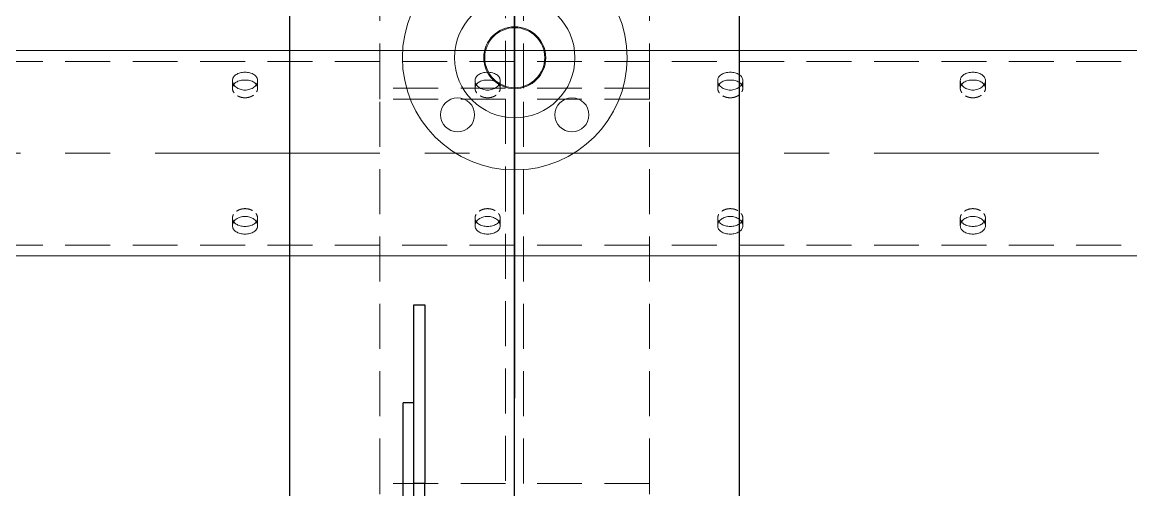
# Model space of a CAD drawing. Header units: millimetres. Extents: x -46397 to 283259, y -8690 to 23983.
# Drawn here: x 122008 to 122625, y -141 to 119 of the extents above; entities that cross this region are included whole.
import ezdxf

# ---------------------------------------------------------------- set-up
doc = ezdxf.new("R2010")
doc.units = ezdxf.units.MM
for name, pattern in [('CENTER', [2, 1.25, -0.25, 0.25, -0.25]), ('HIDDEN', [0.375, 0.25, -0.125]), ('HIDDENX2', [0.75, 0.5, -0.25])]:
    doc.linetypes.add(name, pattern=pattern)
for name, color, linetype, lineweight in [('CHUAN NET KHUAT', 4, 'HIDDEN', 0), ('DUONGCHINH', 7, 'Continuous', 25), ('DUONGTAM', 1, 'CENTER', 0)]:
    doc.layers.add(name, color=color, linetype=linetype, lineweight=lineweight)
doc.layers.add('flashshoot', color=7, linetype='Continuous')

# ---------------------------------------------------------------- blocks, each defined once
blk = doc.blocks.new('A$C709efb1f')
at = {"color": 150, "linetype": 'Continuous', "lineweight": 0, "ltscale": 10}
for p, q in [((195.98, 1125), (195.98, -3000)), ((310.28, 1125), (310.28, -3000))]:
    blk.add_line(p, q, dxfattribs=at)
at = {"color": 1, "linetype": 'HIDDENX2', "lineweight": 0, "ltscale": 50}
for p, q in [((202, 1125), (202, -3000)), ((304.26, 1125), (304.26, -3000))]:
    blk.add_line(p, q, dxfattribs=at)
at = {"color": 1, "linetype": 'HIDDENX2', "lineweight": 0, "ltscale": 10}
for p, q in [((212.72, 262), (216.98, 262)), ((289.29, 262), (293.54, 262)), ((212.72, 248), (216.98, 248)), ((289.29, 248), (293.54, 248)), ((212.72, 127), (216.98, 127)), ((289.29, 127), (293.54, 127)), ((212.72, 113), (216.98, 113)), ((289.29, 113), (293.54, 113)), ((212.72, -8), (216.98, -8)), ((289.29, -8), (293.54, -8)), ((212.72, -22), (216.98, -22)), ((289.29, -22), (293.54, -22)), ((212.72, -143), (216.98, -143)), ((289.29, -143), (293.54, -143)), ((212.72, -157), (216.98, -157)), ((289.29, -157), (293.54, -157))]:
    blk.add_line(p, q, dxfattribs=at)
at = {"color": 150, "linetype": 'Continuous', "lineweight": 0, "ltscale": 10}
for points, knots in [([(217.97, 255), (217.97, 254.56), (217.94, 254.11), (217.8, 253.2), (217.69, 252.75), (217.41, 251.89), (217.24, 251.48), (216.84, 250.71), (216.61, 250.36), (216.13, 249.74), (215.87, 249.45), (215.29, 248.93), (214.98, 248.71), (214.34, 248.35), (214.01, 248.22), (213.36, 248.04), (213.03, 248), (212.41, 248), (212.09, 248.04), (211.47, 248.22), (211.16, 248.35), (210.58, 248.71), (210.3, 248.93), (209.8, 249.45), (209.57, 249.74), (209.17, 250.36), (208.99, 250.71), (208.66, 251.48), (208.52, 251.89), (208.3, 252.75), (208.21, 253.2), (208.1, 254.11), (208.07, 254.56), (208.07, 255.44), (208.1, 255.89), (208.21, 256.8), (208.3, 257.25), (208.52, 258.11), (208.66, 258.52), (208.99, 259.29), (209.17, 259.64), (209.57, 260.26), (209.8, 260.55), (210.3, 261.07), (210.58, 261.29), (211.16, 261.65), (211.47, 261.78), (212.09, 261.96), (212.41, 262), (213.03, 262), (213.36, 261.96), (214.01, 261.78), (214.34, 261.65), (214.98, 261.29), (215.29, 261.07), (215.87, 260.55), (216.13, 260.26), (216.61, 259.64), (216.84, 259.29), (217.24, 258.52), (217.41, 258.11), (217.69, 257.25), (217.8, 256.8), (217.94, 255.89), (217.97, 255.44), (217.97, 255)], [0, 0, 0, 0, 1.319832, 1.319832, 2.639664, 2.639664, 3.959497, 3.959497, 5.279329, 5.279329, 6.599151, 6.599151, 7.918973, 7.918973, 9.238795, 9.238795, 10.558617, 10.558617, 11.878439, 11.878439, 13.198261, 13.198261, 14.518084, 14.518084, 15.837906, 15.837906, 17.157738, 17.157738, 18.47757, 18.47757, 19.797402, 19.797402, 21.117235, 21.117235, 22.437067, 22.437067, 23.756899, 23.756899, 25.076731, 25.076731, 26.396564, 26.396564, 27.716386, 27.716386, 29.036208, 29.036208, 30.35603, 30.35603, 31.675852, 31.675852, 32.995674, 32.995674, 34.315496, 34.315496, 35.635318, 35.635318, 36.95514, 36.95514, 38.274973, 38.274973, 39.594805, 39.594805, 40.914637, 40.914637, 42.234469, 42.234469, 42.234469, 42.234469]), ([(214.91, 261.32), (214.7, 261.17), (214.5, 261), (214.07, 260.55), (213.84, 260.26), (213.45, 259.64), (213.26, 259.29), (212.94, 258.52), (212.81, 258.11), (212.58, 257.25), (212.5, 256.8), (212.39, 255.89), (212.37, 255.44), (212.37, 254.56), (212.39, 254.11), (212.5, 253.2), (212.58, 252.75), (212.81, 251.89), (212.94, 251.48), (213.26, 250.71), (213.45, 250.36), (213.84, 249.74), (214.07, 249.45), (214.5, 249), (214.7, 248.83), (214.91, 248.68)], [13.547032, 13.547032, 13.547032, 13.547032, 14.522015, 14.522015, 15.842193, 15.842193, 17.162386, 17.162386, 18.48258, 18.48258, 19.802773, 19.802773, 21.122966, 21.122966, 22.44316, 22.44316, 23.763353, 23.763353, 25.083546, 25.083546, 26.40374, 26.40374, 27.723917, 27.723917, 28.6989, 28.6989, 28.6989, 28.6989]), ([(288.29, 255), (288.29, 255.44), (288.32, 255.89), (288.46, 256.8), (288.57, 257.25), (288.85, 258.11), (289.03, 258.52), (289.43, 259.29), (289.65, 259.64), (290.13, 260.26), (290.4, 260.55), (290.97, 261.07), (291.28, 261.29), (291.92, 261.65), (292.25, 261.78), (292.91, 261.96), (293.23, 262), (293.85, 262), (294.17, 261.96), (294.8, 261.78), (295.1, 261.65), (295.68, 261.29), (295.96, 261.07), (296.46, 260.55), (296.69, 260.26), (297.09, 259.64), (297.28, 259.29), (297.6, 258.52), (297.74, 258.11), (297.97, 257.25), (298.05, 256.8), (298.16, 255.89), (298.19, 255.44), (298.19, 254.56), (298.16, 254.11), (298.05, 253.2), (297.97, 252.75), (297.74, 251.89), (297.6, 251.48), (297.28, 250.71), (297.09, 250.36), (296.69, 249.74), (296.46, 249.45), (295.96, 248.93), (295.68, 248.71), (295.1, 248.35), (294.8, 248.22), (294.17, 248.04), (293.85, 248), (293.23, 248), (292.91, 248.04), (292.25, 248.22), (291.92, 248.35), (291.28, 248.71), (290.97, 248.93), (290.4, 249.45), (290.13, 249.74), (289.65, 250.36), (289.43, 250.71), (289.03, 251.48), (288.85, 251.89), (288.57, 252.75), (288.46, 253.2), (288.32, 254.11), (288.29, 254.56), (288.29, 255)], [0, 0, 0, 0, 1.319832, 1.319832, 2.639664, 2.639664, 3.959497, 3.959497, 5.279329, 5.279329, 6.599151, 6.599151, 7.918973, 7.918973, 9.238795, 9.238795, 10.558617, 10.558617, 11.878439, 11.878439, 13.198261, 13.198261, 14.518084, 14.518084, 15.837906, 15.837906, 17.157738, 17.157738, 18.47757, 18.47757, 19.797402, 19.797402, 21.117235, 21.117235, 22.437067, 22.437067, 23.756899, 23.756899, 25.076731, 25.076731, 26.396564, 26.396564, 27.716386, 27.716386, 29.036208, 29.036208, 30.35603, 30.35603, 31.675852, 31.675852, 32.995674, 32.995674, 34.315496, 34.315496, 35.635318, 35.635318, 36.95514, 36.95514, 38.274973, 38.274973, 39.594805, 39.594805, 40.914637, 40.914637, 42.234469, 42.234469, 42.234469, 42.234469]), ([(291.35, 248.68), (291.56, 248.83), (291.76, 249), (292.19, 249.45), (292.42, 249.74), (292.81, 250.36), (293, 250.71), (293.32, 251.48), (293.46, 251.89), (293.68, 252.75), (293.76, 253.2), (293.87, 254.11), (293.9, 254.56), (293.9, 255.44), (293.87, 255.89), (293.76, 256.8), (293.68, 257.25), (293.46, 258.11), (293.32, 258.52), (293, 259.29), (292.81, 259.64), (292.42, 260.26), (292.19, 260.55), (291.76, 261), (291.56, 261.17), (291.35, 261.32)], [13.547032, 13.547032, 13.547032, 13.547032, 14.522015, 14.522015, 15.842193, 15.842193, 17.162386, 17.162386, 18.48258, 18.48258, 19.802773, 19.802773, 21.122966, 21.122966, 22.44316, 22.44316, 23.763353, 23.763353, 25.083546, 25.083546, 26.40374, 26.40374, 27.723917, 27.723917, 28.6989, 28.6989, 28.6989, 28.6989]), ([(217.97, 120), (217.97, 119.56), (217.94, 119.11), (217.8, 118.2), (217.69, 117.75), (217.41, 116.89), (217.24, 116.48), (216.84, 115.71), (216.61, 115.36), (216.13, 114.74), (215.87, 114.45), (215.29, 113.93), (214.98, 113.71), (214.34, 113.35), (214.01, 113.22), (213.36, 113.04), (213.03, 113), (212.41, 113), (212.09, 113.04), (211.47, 113.22), (211.16, 113.35), (210.58, 113.71), (210.3, 113.93), (209.8, 114.45), (209.57, 114.74), (209.17, 115.36), (208.99, 115.71), (208.66, 116.48), (208.52, 116.89), (208.3, 117.75), (208.21, 118.2), (208.1, 119.11), (208.07, 119.56), (208.07, 120.44), (208.1, 120.89), (208.21, 121.8), (208.3, 122.25), (208.52, 123.11), (208.66, 123.52), (208.99, 124.29), (209.17, 124.64), (209.57, 125.26), (209.8, 125.55), (210.3, 126.07), (210.58, 126.29), (211.16, 126.65), (211.47, 126.78), (212.09, 126.96), (212.41, 127), (213.03, 127), (213.36, 126.96), (214.01, 126.78), (214.34, 126.65), (214.98, 126.29), (215.29, 126.07), (215.87, 125.55), (216.13, 125.26), (216.61, 124.64), (216.84, 124.29), (217.24, 123.52), (217.41, 123.11), (217.69, 122.25), (217.8, 121.8), (217.94, 120.89), (217.97, 120.44), (217.97, 120)], [0, 0, 0, 0, 1.319832, 1.319832, 2.639664, 2.639664, 3.959497, 3.959497, 5.279329, 5.279329, 6.599151, 6.599151, 7.918973, 7.918973, 9.238795, 9.238795, 10.558617, 10.558617, 11.878439, 11.878439, 13.198261, 13.198261, 14.518084, 14.518084, 15.837906, 15.837906, 17.157738, 17.157738, 18.47757, 18.47757, 19.797402, 19.797402, 21.117235, 21.117235, 22.437067, 22.437067, 23.756899, 23.756899, 25.076731, 25.076731, 26.396564, 26.396564, 27.716386, 27.716386, 29.036208, 29.036208, 30.35603, 30.35603, 31.675852, 31.675852, 32.995674, 32.995674, 34.315496, 34.315496, 35.635318, 35.635318, 36.95514, 36.95514, 38.274973, 38.274973, 39.594805, 39.594805, 40.914637, 40.914637, 42.234469, 42.234469, 42.234469, 42.234469]), ([(214.91, 126.32), (214.7, 126.17), (214.5, 126), (214.07, 125.55), (213.84, 125.26), (213.45, 124.64), (213.26, 124.29), (212.94, 123.52), (212.81, 123.11), (212.58, 122.25), (212.5, 121.8), (212.39, 120.89), (212.37, 120.44), (212.37, 119.56), (212.39, 119.11), (212.5, 118.2), (212.58, 117.75), (212.81, 116.89), (212.94, 116.48), (213.26, 115.71), (213.45, 115.36), (213.84, 114.74), (214.07, 114.45), (214.5, 114), (214.7, 113.83), (214.91, 113.68)], [13.547032, 13.547032, 13.547032, 13.547032, 14.522015, 14.522015, 15.842193, 15.842193, 17.162386, 17.162386, 18.48258, 18.48258, 19.802773, 19.802773, 21.122966, 21.122966, 22.44316, 22.44316, 23.763353, 23.763353, 25.083546, 25.083546, 26.40374, 26.40374, 27.723917, 27.723917, 28.6989, 28.6989, 28.6989, 28.6989]), ([(288.29, 120), (288.29, 120.44), (288.32, 120.89), (288.46, 121.8), (288.57, 122.25), (288.85, 123.11), (289.03, 123.52), (289.43, 124.29), (289.65, 124.64), (290.13, 125.26), (290.4, 125.55), (290.97, 126.07), (291.28, 126.29), (291.92, 126.65), (292.25, 126.78), (292.91, 126.96), (293.23, 127), (293.85, 127), (294.17, 126.96), (294.8, 126.78), (295.1, 126.65), (295.68, 126.29), (295.96, 126.07), (296.46, 125.55), (296.69, 125.26), (297.09, 124.64), (297.28, 124.29), (297.6, 123.52), (297.74, 123.11), (297.97, 122.25), (298.05, 121.8), (298.16, 120.89), (298.19, 120.44), (298.19, 119.56), (298.16, 119.11), (298.05, 118.2), (297.97, 117.75), (297.74, 116.89), (297.6, 116.48), (297.28, 115.71), (297.09, 115.36), (296.69, 114.74), (296.46, 114.45), (295.96, 113.93), (295.68, 113.71), (295.1, 113.35), (294.8, 113.22), (294.17, 113.04), (293.85, 113), (293.23, 113), (292.91, 113.04), (292.25, 113.22), (291.92, 113.35), (291.28, 113.71), (290.97, 113.93), (290.4, 114.45), (290.13, 114.74), (289.65, 115.36), (289.43, 115.71), (289.03, 116.48), (288.85, 116.89), (288.57, 117.75), (288.46, 118.2), (288.32, 119.11), (288.29, 119.56), (288.29, 120)], [0, 0, 0, 0, 1.319832, 1.319832, 2.639664, 2.639664, 3.959497, 3.959497, 5.279329, 5.279329, 6.599151, 6.599151, 7.918973, 7.918973, 9.238795, 9.238795, 10.558617, 10.558617, 11.878439, 11.878439, 13.198261, 13.198261, 14.518084, 14.518084, 15.837906, 15.837906, 17.157738, 17.157738, 18.47757, 18.47757, 19.797402, 19.797402, 21.117235, 21.117235, 22.437067, 22.437067, 23.756899, 23.756899, 25.076731, 25.076731, 26.396564, 26.396564, 27.716386, 27.716386, 29.036208, 29.036208, 30.35603, 30.35603, 31.675852, 31.675852, 32.995674, 32.995674, 34.315496, 34.315496, 35.635318, 35.635318, 36.95514, 36.95514, 38.274973, 38.274973, 39.594805, 39.594805, 40.914637, 40.914637, 42.234469, 42.234469, 42.234469, 42.234469]), ([(291.35, 113.68), (291.56, 113.83), (291.76, 114), (292.19, 114.45), (292.42, 114.74), (292.81, 115.36), (293, 115.71), (293.32, 116.48), (293.46, 116.89), (293.68, 117.75), (293.76, 118.2), (293.87, 119.11), (293.9, 119.56), (293.9, 120.44), (293.87, 120.89), (293.76, 121.8), (293.68, 122.25), (293.46, 123.11), (293.32, 123.52), (293, 124.29), (292.81, 124.64), (292.42, 125.26), (292.19, 125.55), (291.76, 126), (291.56, 126.17), (291.35, 126.32)], [13.547032, 13.547032, 13.547032, 13.547032, 14.522015, 14.522015, 15.842193, 15.842193, 17.162386, 17.162386, 18.48258, 18.48258, 19.802773, 19.802773, 21.122966, 21.122966, 22.44316, 22.44316, 23.763353, 23.763353, 25.083546, 25.083546, 26.40374, 26.40374, 27.723917, 27.723917, 28.6989, 28.6989, 28.6989, 28.6989]), ([(217.97, -15), (217.97, -15.44), (217.94, -15.89), (217.8, -16.8), (217.69, -17.25), (217.41, -18.11), (217.24, -18.52), (216.84, -19.29), (216.61, -19.64), (216.13, -20.26), (215.87, -20.55), (215.29, -21.07), (214.98, -21.29), (214.34, -21.65), (214.01, -21.78), (213.36, -21.96), (213.03, -22), (212.41, -22), (212.09, -21.96), (211.47, -21.78), (211.16, -21.65), (210.58, -21.29), (210.3, -21.07), (209.8, -20.55), (209.57, -20.26), (209.17, -19.64), (208.99, -19.29), (208.66, -18.52), (208.52, -18.11), (208.3, -17.25), (208.21, -16.8), (208.1, -15.89), (208.07, -15.44), (208.07, -14.56), (208.1, -14.11), (208.21, -13.2), (208.3, -12.75), (208.52, -11.89), (208.66, -11.48), (208.99, -10.71), (209.17, -10.36), (209.57, -9.74), (209.8, -9.45), (210.3, -8.93), (210.58, -8.71), (211.16, -8.35), (211.47, -8.22), (212.09, -8.04), (212.41, -8), (213.03, -8), (213.36, -8.04), (214.01, -8.22), (214.34, -8.35), (214.98, -8.71), (215.29, -8.93), (215.87, -9.45), (216.13, -9.74), (216.61, -10.36), (216.84, -10.71), (217.24, -11.48), (217.41, -11.89), (217.69, -12.75), (217.8, -13.2), (217.94, -14.11), (217.97, -14.56), (217.97, -15)], [0, 0, 0, 0, 1.319832, 1.319832, 2.639664, 2.639664, 3.959497, 3.959497, 5.279329, 5.279329, 6.599151, 6.599151, 7.918973, 7.918973, 9.238795, 9.238795, 10.558617, 10.558617, 11.878439, 11.878439, 13.198261, 13.198261, 14.518084, 14.518084, 15.837906, 15.837906, 17.157738, 17.157738, 18.47757, 18.47757, 19.797402, 19.797402, 21.117235, 21.117235, 22.437067, 22.437067, 23.756899, 23.756899, 25.076731, 25.076731, 26.396564, 26.396564, 27.716386, 27.716386, 29.036208, 29.036208, 30.35603, 30.35603, 31.675852, 31.675852, 32.995674, 32.995674, 34.315496, 34.315496, 35.635318, 35.635318, 36.95514, 36.95514, 38.274973, 38.274973, 39.594805, 39.594805, 40.914637, 40.914637, 42.234469, 42.234469, 42.234469, 42.234469]), ([(214.91, -8.68), (214.7, -8.83), (214.5, -9), (214.07, -9.45), (213.84, -9.74), (213.45, -10.36), (213.26, -10.71), (212.94, -11.48), (212.81, -11.89), (212.58, -12.75), (212.5, -13.2), (212.39, -14.11), (212.37, -14.56), (212.37, -15.44), (212.39, -15.89), (212.5, -16.8), (212.58, -17.25), (212.81, -18.11), (212.94, -18.52), (213.26, -19.29), (213.45, -19.64), (213.84, -20.26), (214.07, -20.55), (214.5, -21), (214.7, -21.17), (214.91, -21.32)], [13.547032, 13.547032, 13.547032, 13.547032, 14.522015, 14.522015, 15.842193, 15.842193, 17.162386, 17.162386, 18.48258, 18.48258, 19.802773, 19.802773, 21.122966, 21.122966, 22.44316, 22.44316, 23.763353, 23.763353, 25.083546, 25.083546, 26.40374, 26.40374, 27.723917, 27.723917, 28.6989, 28.6989, 28.6989, 28.6989]), ([(288.29, -15), (288.29, -14.56), (288.32, -14.11), (288.46, -13.2), (288.57, -12.75), (288.85, -11.89), (289.03, -11.48), (289.43, -10.71), (289.65, -10.36), (290.13, -9.74), (290.4, -9.45), (290.97, -8.93), (291.28, -8.71), (291.92, -8.35), (292.25, -8.22), (292.91, -8.04), (293.23, -8), (293.85, -8), (294.17, -8.04), (294.8, -8.22), (295.1, -8.35), (295.68, -8.71), (295.96, -8.93), (296.46, -9.45), (296.69, -9.74), (297.09, -10.36), (297.28, -10.71), (297.6, -11.48), (297.74, -11.89), (297.97, -12.75), (298.05, -13.2), (298.16, -14.11), (298.19, -14.56), (298.19, -15.44), (298.16, -15.89), (298.05, -16.8), (297.97, -17.25), (297.74, -18.11), (297.6, -18.52), (297.28, -19.29), (297.09, -19.64), (296.69, -20.26), (296.46, -20.55), (295.96, -21.07), (295.68, -21.29), (295.1, -21.65), (294.8, -21.78), (294.17, -21.96), (293.85, -22), (293.23, -22), (292.91, -21.96), (292.25, -21.78), (291.92, -21.65), (291.28, -21.29), (290.97, -21.07), (290.4, -20.55), (290.13, -20.26), (289.65, -19.64), (289.43, -19.29), (289.03, -18.52), (288.85, -18.11), (288.57, -17.25), (288.46, -16.8), (288.32, -15.89), (288.29, -15.44), (288.29, -15)], [0, 0, 0, 0, 1.319832, 1.319832, 2.639664, 2.639664, 3.959497, 3.959497, 5.279329, 5.279329, 6.599151, 6.599151, 7.918973, 7.918973, 9.238795, 9.238795, 10.558617, 10.558617, 11.878439, 11.878439, 13.198261, 13.198261, 14.518084, 14.518084, 15.837906, 15.837906, 17.157738, 17.157738, 18.47757, 18.47757, 19.797402, 19.797402, 21.117235, 21.117235, 22.437067, 22.437067, 23.756899, 23.756899, 25.076731, 25.076731, 26.396564, 26.396564, 27.716386, 27.716386, 29.036208, 29.036208, 30.35603, 30.35603, 31.675852, 31.675852, 32.995674, 32.995674, 34.315496, 34.315496, 35.635318, 35.635318, 36.95514, 36.95514, 38.274973, 38.274973, 39.594805, 39.594805, 40.914637, 40.914637, 42.234469, 42.234469, 42.234469, 42.234469]), ([(291.35, -21.32), (291.56, -21.17), (291.76, -21), (292.19, -20.55), (292.42, -20.26), (292.81, -19.64), (293, -19.29), (293.32, -18.52), (293.46, -18.11), (293.68, -17.25), (293.76, -16.8), (293.87, -15.89), (293.9, -15.44), (293.9, -14.56), (293.87, -14.11), (293.76, -13.2), (293.68, -12.75), (293.46, -11.89), (293.32, -11.48), (293, -10.71), (292.81, -10.36), (292.42, -9.74), (292.19, -9.45), (291.76, -9), (291.56, -8.83), (291.35, -8.68)], [13.547032, 13.547032, 13.547032, 13.547032, 14.522015, 14.522015, 15.842193, 15.842193, 17.162386, 17.162386, 18.48258, 18.48258, 19.802773, 19.802773, 21.122966, 21.122966, 22.44316, 22.44316, 23.763353, 23.763353, 25.083546, 25.083546, 26.40374, 26.40374, 27.723917, 27.723917, 28.6989, 28.6989, 28.6989, 28.6989]), ([(217.97, -150), (217.97, -150.44), (217.94, -150.89), (217.8, -151.8), (217.69, -152.25), (217.41, -153.11), (217.24, -153.52), (216.84, -154.29), (216.61, -154.64), (216.13, -155.26), (215.87, -155.55), (215.29, -156.07), (214.98, -156.29), (214.34, -156.65), (214.01, -156.78), (213.36, -156.96), (213.03, -157), (212.41, -157), (212.09, -156.96), (211.47, -156.78), (211.16, -156.65), (210.58, -156.29), (210.3, -156.07), (209.8, -155.55), (209.57, -155.26), (209.17, -154.64), (208.99, -154.29), (208.66, -153.52), (208.52, -153.11), (208.3, -152.25), (208.21, -151.8), (208.1, -150.89), (208.07, -150.44), (208.07, -149.56), (208.1, -149.11), (208.21, -148.2), (208.3, -147.75), (208.52, -146.89), (208.66, -146.48), (208.99, -145.71), (209.17, -145.36), (209.57, -144.74), (209.8, -144.45), (210.3, -143.93), (210.58, -143.71), (211.16, -143.35), (211.47, -143.22), (212.09, -143.04), (212.41, -143), (213.03, -143), (213.36, -143.04), (214.01, -143.22), (214.34, -143.35), (214.98, -143.71), (215.29, -143.93), (215.87, -144.45), (216.13, -144.74), (216.61, -145.36), (216.84, -145.71), (217.24, -146.48), (217.41, -146.89), (217.69, -147.75), (217.8, -148.2), (217.94, -149.11), (217.97, -149.56), (217.97, -150)], [0, 0, 0, 0, 1.319832, 1.319832, 2.639664, 2.639664, 3.959497, 3.959497, 5.279329, 5.279329, 6.599151, 6.599151, 7.918973, 7.918973, 9.238795, 9.238795, 10.558617, 10.558617, 11.878439, 11.878439, 13.198261, 13.198261, 14.518084, 14.518084, 15.837906, 15.837906, 17.157738, 17.157738, 18.47757, 18.47757, 19.797402, 19.797402, 21.117235, 21.117235, 22.437067, 22.437067, 23.756899, 23.756899, 25.076731, 25.076731, 26.396564, 26.396564, 27.716386, 27.716386, 29.036208, 29.036208, 30.35603, 30.35603, 31.675852, 31.675852, 32.995674, 32.995674, 34.315496, 34.315496, 35.635318, 35.635318, 36.95514, 36.95514, 38.274973, 38.274973, 39.594805, 39.594805, 40.914637, 40.914637, 42.234469, 42.234469, 42.234469, 42.234469]), ([(214.91, -143.68), (214.7, -143.83), (214.5, -144), (214.07, -144.45), (213.84, -144.74), (213.45, -145.36), (213.26, -145.71), (212.94, -146.48), (212.81, -146.89), (212.58, -147.75), (212.5, -148.2), (212.39, -149.11), (212.37, -149.56), (212.37, -150.44), (212.39, -150.89), (212.5, -151.8), (212.58, -152.25), (212.81, -153.11), (212.94, -153.52), (213.26, -154.29), (213.45, -154.64), (213.84, -155.26), (214.07, -155.55), (214.5, -156), (214.7, -156.17), (214.91, -156.32)], [13.547032, 13.547032, 13.547032, 13.547032, 14.522015, 14.522015, 15.842193, 15.842193, 17.162386, 17.162386, 18.48258, 18.48258, 19.802773, 19.802773, 21.122966, 21.122966, 22.44316, 22.44316, 23.763353, 23.763353, 25.083546, 25.083546, 26.40374, 26.40374, 27.723917, 27.723917, 28.6989, 28.6989, 28.6989, 28.6989]), ([(288.29, -150), (288.29, -149.56), (288.32, -149.11), (288.46, -148.2), (288.57, -147.75), (288.85, -146.89), (289.03, -146.48), (289.43, -145.71), (289.65, -145.36), (290.13, -144.74), (290.4, -144.45), (290.97, -143.93), (291.28, -143.71), (291.92, -143.35), (292.25, -143.22), (292.91, -143.04), (293.23, -143), (293.85, -143), (294.17, -143.04), (294.8, -143.22), (295.1, -143.35), (295.68, -143.71), (295.96, -143.93), (296.46, -144.45), (296.69, -144.74), (297.09, -145.36), (297.28, -145.71), (297.6, -146.48), (297.74, -146.89), (297.97, -147.75), (298.05, -148.2), (298.16, -149.11), (298.19, -149.56), (298.19, -150.44), (298.16, -150.89), (298.05, -151.8), (297.97, -152.25), (297.74, -153.11), (297.6, -153.52), (297.28, -154.29), (297.09, -154.64), (296.69, -155.26), (296.46, -155.55), (295.96, -156.07), (295.68, -156.29), (295.1, -156.65), (294.8, -156.78), (294.17, -156.96), (293.85, -157), (293.23, -157), (292.91, -156.96), (292.25, -156.78), (291.92, -156.65), (291.28, -156.29), (290.97, -156.07), (290.4, -155.55), (290.13, -155.26), (289.65, -154.64), (289.43, -154.29), (289.03, -153.52), (288.85, -153.11), (288.57, -152.25), (288.46, -151.8), (288.32, -150.89), (288.29, -150.44), (288.29, -150)], [0, 0, 0, 0, 1.319832, 1.319832, 2.639664, 2.639664, 3.959497, 3.959497, 5.279329, 5.279329, 6.599151, 6.599151, 7.918973, 7.918973, 9.238795, 9.238795, 10.558617, 10.558617, 11.878439, 11.878439, 13.198261, 13.198261, 14.518084, 14.518084, 15.837906, 15.837906, 17.157738, 17.157738, 18.47757, 18.47757, 19.797402, 19.797402, 21.117235, 21.117235, 22.437067, 22.437067, 23.756899, 23.756899, 25.076731, 25.076731, 26.396564, 26.396564, 27.716386, 27.716386, 29.036208, 29.036208, 30.35603, 30.35603, 31.675852, 31.675852, 32.995674, 32.995674, 34.315496, 34.315496, 35.635318, 35.635318, 36.95514, 36.95514, 38.274973, 38.274973, 39.594805, 39.594805, 40.914637, 40.914637, 42.234469, 42.234469, 42.234469, 42.234469]), ([(291.35, -156.32), (291.56, -156.17), (291.76, -156), (292.19, -155.55), (292.42, -155.26), (292.81, -154.64), (293, -154.29), (293.32, -153.52), (293.46, -153.11), (293.68, -152.25), (293.76, -151.8), (293.87, -150.89), (293.9, -150.44), (293.9, -149.56), (293.87, -149.11), (293.76, -148.2), (293.68, -147.75), (293.46, -146.89), (293.32, -146.48), (293, -145.71), (292.81, -145.36), (292.42, -144.74), (292.19, -144.45), (291.76, -144), (291.56, -143.83), (291.35, -143.68)], [13.547032, 13.547032, 13.547032, 13.547032, 14.522015, 14.522015, 15.842193, 15.842193, 17.162386, 17.162386, 18.48258, 18.48258, 19.802773, 19.802773, 21.122966, 21.122966, 22.44316, 22.44316, 23.763353, 23.763353, 25.083546, 25.083546, 26.40374, 26.40374, 27.723917, 27.723917, 28.6989, 28.6989, 28.6989, 28.6989])]:
    blk.add_open_spline(points, degree=3, knots=knots, dxfattribs=at)
at = {"color": 1, "linetype": 'HIDDENX2', "lineweight": 0, "ltscale": 10}
for points, knots in [([(222.27, 255), (222.27, 255.44), (222.23, 255.89), (222.09, 256.8), (221.98, 257.25), (221.7, 258.11), (221.52, 258.52), (221.12, 259.29), (220.89, 259.64), (220.41, 260.26), (220.14, 260.55), (219.55, 261.07), (219.24, 261.29), (218.6, 261.65), (218.27, 261.78), (217.61, 261.96), (217.29, 262), (216.67, 262), (216.35, 261.96), (215.73, 261.78), (215.42, 261.65), (215.06, 261.42), (214.98, 261.37), (214.91, 261.32)], [0, 0, 0, 0, 1.320193, 1.320193, 2.640387, 2.640387, 3.96058, 3.96058, 5.280773, 5.280773, 6.600951, 6.600951, 7.921128, 7.921128, 9.241306, 9.241306, 10.561483, 10.561483, 11.881661, 11.881661, 13.201838, 13.201838, 13.547032, 13.547032, 13.547032, 13.547032]), ([(291.35, 261.32), (291.28, 261.37), (291.21, 261.42), (290.84, 261.65), (290.54, 261.78), (289.91, 261.96), (289.6, 262), (288.97, 262), (288.65, 261.96), (287.99, 261.78), (287.66, 261.65), (287.02, 261.29), (286.71, 261.07), (286.13, 260.55), (285.86, 260.26), (285.38, 259.64), (285.15, 259.29), (284.74, 258.52), (284.57, 258.11), (284.28, 257.25), (284.17, 256.8), (284.03, 255.89), (284, 255.44), (284, 255)], [28.6989, 28.6989, 28.6989, 28.6989, 29.044094, 29.044094, 30.364272, 30.364272, 31.684449, 31.684449, 33.004627, 33.004627, 34.324804, 34.324804, 35.644982, 35.644982, 36.965159, 36.965159, 38.285352, 38.285352, 39.605546, 39.605546, 40.925739, 40.925739, 42.245932, 42.245932, 42.245932, 42.245932]), ([(214.91, 248.68), (214.98, 248.63), (215.06, 248.58), (215.42, 248.35), (215.73, 248.22), (216.35, 248.04), (216.67, 248), (217.29, 248), (217.61, 248.04), (218.27, 248.22), (218.6, 248.35), (219.24, 248.71), (219.55, 248.93), (220.14, 249.45), (220.41, 249.74), (220.89, 250.36), (221.12, 250.71), (221.52, 251.48), (221.7, 251.89), (221.98, 252.75), (222.09, 253.2), (222.23, 254.11), (222.27, 254.56), (222.27, 255)], [28.6989, 28.6989, 28.6989, 28.6989, 29.044094, 29.044094, 30.364272, 30.364272, 31.684449, 31.684449, 33.004627, 33.004627, 34.324804, 34.324804, 35.644982, 35.644982, 36.965159, 36.965159, 38.285352, 38.285352, 39.605546, 39.605546, 40.925739, 40.925739, 42.245932, 42.245932, 42.245932, 42.245932]), ([(284, 255), (284, 254.56), (284.03, 254.11), (284.17, 253.2), (284.28, 252.75), (284.57, 251.89), (284.74, 251.48), (285.15, 250.71), (285.38, 250.36), (285.86, 249.74), (286.13, 249.45), (286.71, 248.93), (287.02, 248.71), (287.66, 248.35), (287.99, 248.22), (288.65, 248.04), (288.97, 248), (289.6, 248), (289.91, 248.04), (290.54, 248.22), (290.84, 248.35), (291.21, 248.58), (291.28, 248.63), (291.35, 248.68)], [0, 0, 0, 0, 1.320193, 1.320193, 2.640387, 2.640387, 3.96058, 3.96058, 5.280773, 5.280773, 6.600951, 6.600951, 7.921128, 7.921128, 9.241306, 9.241306, 10.561483, 10.561483, 11.881661, 11.881661, 13.201838, 13.201838, 13.547032, 13.547032, 13.547032, 13.547032]), ([(222.27, 120), (222.27, 120.44), (222.23, 120.89), (222.09, 121.8), (221.98, 122.25), (221.7, 123.11), (221.52, 123.52), (221.12, 124.29), (220.89, 124.64), (220.41, 125.26), (220.14, 125.55), (219.55, 126.07), (219.24, 126.29), (218.6, 126.65), (218.27, 126.78), (217.61, 126.96), (217.29, 127), (216.67, 127), (216.35, 126.96), (215.73, 126.78), (215.42, 126.65), (215.06, 126.42), (214.98, 126.37), (214.91, 126.32)], [0, 0, 0, 0, 1.320193, 1.320193, 2.640387, 2.640387, 3.96058, 3.96058, 5.280773, 5.280773, 6.600951, 6.600951, 7.921128, 7.921128, 9.241306, 9.241306, 10.561483, 10.561483, 11.881661, 11.881661, 13.201838, 13.201838, 13.547032, 13.547032, 13.547032, 13.547032]), ([(291.35, 126.32), (291.28, 126.37), (291.21, 126.42), (290.84, 126.65), (290.54, 126.78), (289.91, 126.96), (289.6, 127), (288.97, 127), (288.65, 126.96), (287.99, 126.78), (287.66, 126.65), (287.02, 126.29), (286.71, 126.07), (286.13, 125.55), (285.86, 125.26), (285.38, 124.64), (285.15, 124.29), (284.74, 123.52), (284.57, 123.11), (284.28, 122.25), (284.17, 121.8), (284.03, 120.89), (284, 120.44), (284, 120)], [28.6989, 28.6989, 28.6989, 28.6989, 29.044094, 29.044094, 30.364272, 30.364272, 31.684449, 31.684449, 33.004627, 33.004627, 34.324804, 34.324804, 35.644982, 35.644982, 36.965159, 36.965159, 38.285352, 38.285352, 39.605546, 39.605546, 40.925739, 40.925739, 42.245932, 42.245932, 42.245932, 42.245932]), ([(214.91, 113.68), (214.98, 113.63), (215.06, 113.58), (215.42, 113.35), (215.73, 113.22), (216.35, 113.04), (216.67, 113), (217.29, 113), (217.61, 113.04), (218.27, 113.22), (218.6, 113.35), (219.24, 113.71), (219.55, 113.93), (220.14, 114.45), (220.41, 114.74), (220.89, 115.36), (221.12, 115.71), (221.52, 116.48), (221.7, 116.89), (221.98, 117.75), (222.09, 118.2), (222.23, 119.11), (222.27, 119.56), (222.27, 120)], [28.6989, 28.6989, 28.6989, 28.6989, 29.044094, 29.044094, 30.364272, 30.364272, 31.684449, 31.684449, 33.004627, 33.004627, 34.324804, 34.324804, 35.644982, 35.644982, 36.965159, 36.965159, 38.285352, 38.285352, 39.605546, 39.605546, 40.925739, 40.925739, 42.245932, 42.245932, 42.245932, 42.245932]), ([(284, 120), (284, 119.56), (284.03, 119.11), (284.17, 118.2), (284.28, 117.75), (284.57, 116.89), (284.74, 116.48), (285.15, 115.71), (285.38, 115.36), (285.86, 114.74), (286.13, 114.45), (286.71, 113.93), (287.02, 113.71), (287.66, 113.35), (287.99, 113.22), (288.65, 113.04), (288.97, 113), (289.6, 113), (289.91, 113.04), (290.54, 113.22), (290.84, 113.35), (291.21, 113.58), (291.28, 113.63), (291.35, 113.68)], [0, 0, 0, 0, 1.320193, 1.320193, 2.640387, 2.640387, 3.96058, 3.96058, 5.280773, 5.280773, 6.600951, 6.600951, 7.921128, 7.921128, 9.241306, 9.241306, 10.561483, 10.561483, 11.881661, 11.881661, 13.201838, 13.201838, 13.547032, 13.547032, 13.547032, 13.547032]), ([(222.27, -15), (222.27, -14.56), (222.23, -14.11), (222.09, -13.2), (221.98, -12.75), (221.7, -11.89), (221.52, -11.48), (221.12, -10.71), (220.89, -10.36), (220.41, -9.74), (220.14, -9.45), (219.55, -8.93), (219.24, -8.71), (218.6, -8.35), (218.27, -8.22), (217.61, -8.04), (217.29, -8), (216.67, -8), (216.35, -8.04), (215.73, -8.22), (215.42, -8.35), (215.06, -8.58), (214.98, -8.63), (214.91, -8.68)], [0, 0, 0, 0, 1.320193, 1.320193, 2.640387, 2.640387, 3.96058, 3.96058, 5.280773, 5.280773, 6.600951, 6.600951, 7.921128, 7.921128, 9.241306, 9.241306, 10.561483, 10.561483, 11.881661, 11.881661, 13.201838, 13.201838, 13.547032, 13.547032, 13.547032, 13.547032]), ([(291.35, -8.68), (291.28, -8.63), (291.21, -8.58), (290.84, -8.35), (290.54, -8.22), (289.91, -8.04), (289.6, -8), (288.97, -8), (288.65, -8.04), (287.99, -8.22), (287.66, -8.35), (287.02, -8.71), (286.71, -8.93), (286.13, -9.45), (285.86, -9.74), (285.38, -10.36), (285.15, -10.71), (284.74, -11.48), (284.57, -11.89), (284.28, -12.75), (284.17, -13.2), (284.03, -14.11), (284, -14.56), (284, -15)], [28.6989, 28.6989, 28.6989, 28.6989, 29.044094, 29.044094, 30.364272, 30.364272, 31.684449, 31.684449, 33.004627, 33.004627, 34.324804, 34.324804, 35.644982, 35.644982, 36.965159, 36.965159, 38.285352, 38.285352, 39.605546, 39.605546, 40.925739, 40.925739, 42.245932, 42.245932, 42.245932, 42.245932]), ([(214.91, -21.32), (214.98, -21.37), (215.06, -21.42), (215.42, -21.65), (215.73, -21.78), (216.35, -21.96), (216.67, -22), (217.29, -22), (217.61, -21.96), (218.27, -21.78), (218.6, -21.65), (219.24, -21.29), (219.55, -21.07), (220.14, -20.55), (220.41, -20.26), (220.89, -19.64), (221.12, -19.29), (221.52, -18.52), (221.7, -18.11), (221.98, -17.25), (222.09, -16.8), (222.23, -15.89), (222.27, -15.44), (222.27, -15)], [28.6989, 28.6989, 28.6989, 28.6989, 29.044094, 29.044094, 30.364272, 30.364272, 31.684449, 31.684449, 33.004627, 33.004627, 34.324804, 34.324804, 35.644982, 35.644982, 36.965159, 36.965159, 38.285352, 38.285352, 39.605546, 39.605546, 40.925739, 40.925739, 42.245932, 42.245932, 42.245932, 42.245932]), ([(284, -15), (284, -15.44), (284.03, -15.89), (284.17, -16.8), (284.28, -17.25), (284.57, -18.11), (284.74, -18.52), (285.15, -19.29), (285.38, -19.64), (285.86, -20.26), (286.13, -20.55), (286.71, -21.07), (287.02, -21.29), (287.66, -21.65), (287.99, -21.78), (288.65, -21.96), (288.97, -22), (289.6, -22), (289.91, -21.96), (290.54, -21.78), (290.84, -21.65), (291.21, -21.42), (291.28, -21.37), (291.35, -21.32)], [0, 0, 0, 0, 1.320193, 1.320193, 2.640387, 2.640387, 3.96058, 3.96058, 5.280773, 5.280773, 6.600951, 6.600951, 7.921128, 7.921128, 9.241306, 9.241306, 10.561483, 10.561483, 11.881661, 11.881661, 13.201838, 13.201838, 13.547032, 13.547032, 13.547032, 13.547032]), ([(222.27, -150), (222.27, -149.56), (222.23, -149.11), (222.09, -148.2), (221.98, -147.75), (221.7, -146.89), (221.52, -146.48), (221.12, -145.71), (220.89, -145.36), (220.41, -144.74), (220.14, -144.45), (219.55, -143.93), (219.24, -143.71), (218.6, -143.35), (218.27, -143.22), (217.61, -143.04), (217.29, -143), (216.67, -143), (216.35, -143.04), (215.73, -143.22), (215.42, -143.35), (215.06, -143.58), (214.98, -143.63), (214.91, -143.68)], [0, 0, 0, 0, 1.320193, 1.320193, 2.640387, 2.640387, 3.96058, 3.96058, 5.280773, 5.280773, 6.600951, 6.600951, 7.921128, 7.921128, 9.241306, 9.241306, 10.561483, 10.561483, 11.881661, 11.881661, 13.201838, 13.201838, 13.547032, 13.547032, 13.547032, 13.547032]), ([(291.35, -143.68), (291.28, -143.63), (291.21, -143.58), (290.84, -143.35), (290.54, -143.22), (289.91, -143.04), (289.6, -143), (288.97, -143), (288.65, -143.04), (287.99, -143.22), (287.66, -143.35), (287.02, -143.71), (286.71, -143.93), (286.13, -144.45), (285.86, -144.74), (285.38, -145.36), (285.15, -145.71), (284.74, -146.48), (284.57, -146.89), (284.28, -147.75), (284.17, -148.2), (284.03, -149.11), (284, -149.56), (284, -150)], [28.6989, 28.6989, 28.6989, 28.6989, 29.044094, 29.044094, 30.364272, 30.364272, 31.684449, 31.684449, 33.004627, 33.004627, 34.324804, 34.324804, 35.644982, 35.644982, 36.965159, 36.965159, 38.285352, 38.285352, 39.605546, 39.605546, 40.925739, 40.925739, 42.245932, 42.245932, 42.245932, 42.245932]), ([(214.91, -156.32), (214.98, -156.37), (215.06, -156.42), (215.42, -156.65), (215.73, -156.78), (216.35, -156.96), (216.67, -157), (217.29, -157), (217.61, -156.96), (218.27, -156.78), (218.6, -156.65), (219.24, -156.29), (219.55, -156.07), (220.14, -155.55), (220.41, -155.26), (220.89, -154.64), (221.12, -154.29), (221.52, -153.52), (221.7, -153.11), (221.98, -152.25), (222.09, -151.8), (222.23, -150.89), (222.27, -150.44), (222.27, -150)], [28.6989, 28.6989, 28.6989, 28.6989, 29.044094, 29.044094, 30.364272, 30.364272, 31.684449, 31.684449, 33.004627, 33.004627, 34.324804, 34.324804, 35.644982, 35.644982, 36.965159, 36.965159, 38.285352, 38.285352, 39.605546, 39.605546, 40.925739, 40.925739, 42.245932, 42.245932, 42.245932, 42.245932]), ([(284, -150), (284, -150.44), (284.03, -150.89), (284.17, -151.8), (284.28, -152.25), (284.57, -153.11), (284.74, -153.52), (285.15, -154.29), (285.38, -154.64), (285.86, -155.26), (286.13, -155.55), (286.71, -156.07), (287.02, -156.29), (287.66, -156.65), (287.99, -156.78), (288.65, -156.96), (288.97, -157), (289.6, -157), (289.91, -156.96), (290.54, -156.78), (290.84, -156.65), (291.21, -156.42), (291.28, -156.37), (291.35, -156.32)], [0, 0, 0, 0, 1.320193, 1.320193, 2.640387, 2.640387, 3.96058, 3.96058, 5.280773, 5.280773, 6.600951, 6.600951, 7.921128, 7.921128, 9.241306, 9.241306, 10.561483, 10.561483, 11.881661, 11.881661, 13.201838, 13.201838, 13.547032, 13.547032, 13.547032, 13.547032])]:
    blk.add_open_spline(points, degree=3, knots=knots, dxfattribs=at)
at = {"layer": 'DUONGTAM', "ltscale": 100}
blk.add_line((253.13, 1125), (253.13, -3000), dxfattribs=at)
blk = doc.blocks.new('A$Cda035db7')
at = {"layer": 'DUONGCHINH', "color": 2, "ltscale": 10}
blk.add_line((990, 0), (0, 0), dxfattribs=at)
blk.add_line((990, 0), (0, 0), dxfattribs=at)
blk = doc.blocks.new('A$Cf01baf33')
at = {"layer": 'DUONGCHINH'}
for p, q in [((337.55, -50.02), (436.81, -50.02)), ((337.55, -56.02), (337.55, -50.02)), ((436.81, -56.02), (436.81, -50.02)), ((852.03, -50.02), (436.81, -50.02)), ((436.81, -56.02), (337.55, -56.02)), ((679.76, -56.02), (392.12, -56.02)), ((392.12, -56.02), (392.12, -62.02)), ((672.22, -62.02), (392.12, -62.02))]:
    blk.add_line(p, q, dxfattribs=at)
blk = doc.blocks.new('A$Cd0a137ae')
at = {"color": 3, "linetype": 'HIDDENX2', "lineweight": 0, "ltscale": 50}
for radius in [605, 600, 600]:
    blk.add_circle((0, 2.33), radius, dxfattribs=at)
at = {"color": 2, "linetype": 'Continuous', "lineweight": 0}
blk.add_arc((0, 2.33), 606, 270, 90, dxfattribs=at)
at = {"layer": 'DUONGCHINH', "color": 2}
blk.add_circle((0, 2.33), 606, dxfattribs=at)
at = {"layer": 'DUONGTAM', "ltscale": 100}
blk.add_line((0, 608.33), (0, -603.67), dxfattribs=at)
blk = doc.blocks.new('A$C87972526')
at = {"color": 5, "linetype": 'Continuous', "lineweight": 0}
blk.add_circle((0, 2.34), 656, dxfattribs=at)
blk = doc.blocks.new('ksajd jkajkdqwe')
at = {"color": 2, "linetype": 'Continuous', "lineweight": 0, "ltscale": 10}
for centre, radius in [((5004.75, -199.95), 62.5), ((5004.75, -199.95), 33.5), ((5004.75, -199.95), 17.25), ((5004.75, -199.95), 16.7), ((4972.93, -231.77), 9.5), ((5036.57, -231.77), 9.5)]:
    blk.add_circle(centre, radius, dxfattribs=at)
blk = doc.blocks.new('SD1-3')
at = {"layer": 'CHUAN NET KHUAT', "ltscale": 100}
for p, q in [((50, 701.34), (50, 915.34)), ((120, 915.34), (120, 701.34)), ((130, 701.34), (130, 915.34)), ((200, 701.34), (200, 915.34)), ((120, 701.34), (50, 701.34)), ((50, 695.34), (50, 701.34)), ((200, 701.34), (130, 701.34)), ((200, 695.34), (200, 701.34)), ((50, 481.34), (50, 695.34)), ((120, 695.34), (50, 695.34)), ((120, 695.34), (120, 481.34)), ((130, 481.34), (130, 695.34)), ((200, 695.34), (130, 695.34)), ((200, 481.34), (200, 695.34)), ((120, 481.34), (50, 481.34)), ((50, 475.34), (50, 481.34)), ((200, 481.34), (130, 481.34)), ((200, 475.34), (200, 481.34))]:
    blk.add_line(p, q, dxfattribs=at)
at = {"layer": 'DUONGCHINH'}
for p, q in [((0, 3.7), (0, 1832.98)), ((250, 1832.98), (250, 3.7))]:
    blk.add_line(p, q, dxfattribs=at)

msp = doc.modelspace()

# ---------------------------------------------------------------- linework, layer by layer
msp.add_line((122281.61, 299.65, -1.5), (122281.61, -89.87, -1.5))

# ---------------------------------------------------------------- block references
for name, p in [('SD1-3', (122156.61, -618.69, -1.5)), ('A$C87972526', (122279.28, 297.32, -1.5)), ('A$Cd0a137ae', (122281.61, 297.32, -1.5)), ('ksajd jkajkdqwe', (117276.94, 299.65, -1.5))]:
    msp.add_blockref(name, p)
at = {"layer": 'flashshoot', "rotation": 270}
for name in ['A$Cda035db7', 'A$Cf01baf33', 'A$C709efb1f']:
    msp.add_blockref(name, (122281.61, 299.65, -1.5), dxfattribs=at)

doc.saveas('drawing.dxf')
